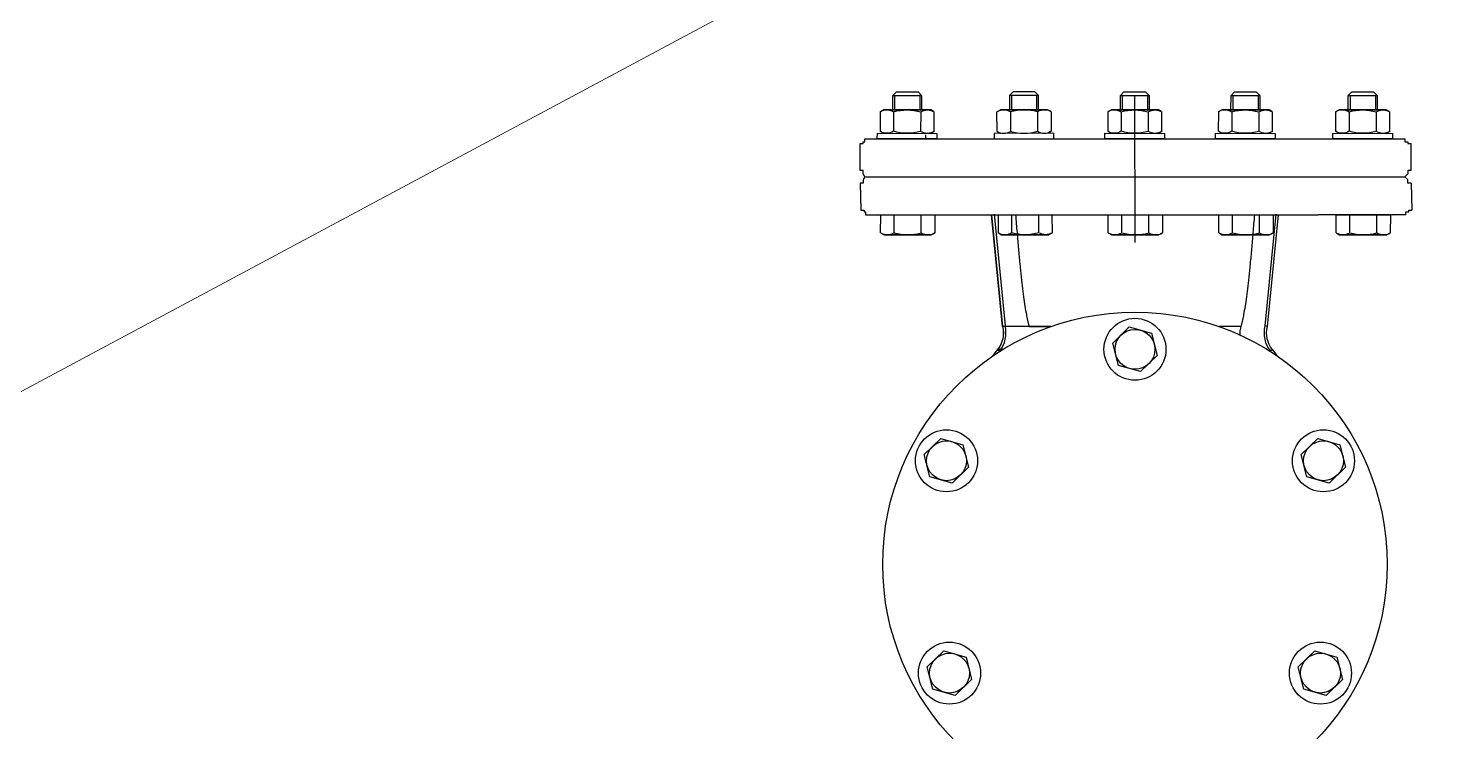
# Model space of a CAD drawing. Header units: millimetres. Extents: x -294625 to 2136527, y -251383 to 128331.
# Drawn here: x 1135859 to 1136385, y -216604 to -216341 of the extents above; entities that cross this region are included whole.
import ezdxf

# ---------------------------------------------------------------- set-up
doc = ezdxf.new("R2010")
doc.units = ezdxf.units.MM
doc.layers.add('H-N-FITTING-35', color=2, linetype='Continuous')
doc.layers.add('N3-NOTE', color=11, linetype='Continuous', lineweight=13)

# ---------------------------------------------------------------- blocks, each defined once
blk = doc.blocks.new('NUT')
at = {"linetype": 'Continuous'}
for p, q in [((-14.7, 12.08), (-13.1, 13)), ((-7.51, 1.11), (-7.51, 11.89)), ((7.51, 1.11), (7.51, 11.89)), ((14.7, 12.08), (13.1, 13)), ((-14.7, 0.92), (-13.1, 0)), ((14.7, 0.92), (13.1, 0))]:
    blk.add_line(p, q, dxfattribs=at)
blk.add_lwpolyline([(-16.5, 16), (-16.5, 13), (16.5, 13), (16.5, 16)], close=True)
for points in [[(-15, 1.11), (-15, 11.89)], [(-13.1, 13), (13.1, 13)], [(15, 11.89), (15, 1.11)], [(-13.1, 0), (13.1, 0)], [(13.1, 0), (-13.1, 0)]]:
    blk.add_lwpolyline(points, dxfattribs=at)
for centre, radius, start, end in [((-11.25, 6.1), 6.9, 57.08669, 122.91331), ((0, -13), 26, 73.22135, 106.77865), ((11.25, 6.1), 6.9, 57.08669, 122.91331), ((-11.25, 6.9), 6.9, 237.08669, 302.91331), ((0, 26), 26, 253.22135, 286.77865), ((11.25, 6.9), 6.9, 237.08669, 302.91331)]:
    blk.add_arc(centre, radius, start, end, dxfattribs=at)

msp = doc.modelspace()

# ---------------------------------------------------------------- linework, layer by layer
at = {"layer": 'H-N-FITTING-35', "ltscale": 1000}
for p, q in [((1136272.25, -216420.76), (1136272.08, -216365.91)), ((1136193.88, -216380.46), (1136193.88, -216381.93)), ((1136198.38, -216410.44), (1136176.15, -216410.39)), ((1136182.2, -216417.06), (1136182.21, -216410.4)), ((1136192.31, -216417.09), (1136192.32, -216410.43)), ((1136218.53, -216410.4, -0.88), (1136222.67, -216452.13, -0.88)), ((1136222.66, -216452.13, -0.88), (1136218.53, -216410.4, -0.88)), ((1136219.49, -216410.16, -0.88), (1136223.63, -216451.89, -0.88)), ((1136220.04, -216410.45), (1136242.26, -216410.39)), ((1136226.11, -216417.09), (1136226.09, -216410.43)), ((1136236.22, -216417.07), (1136236.2, -216410.41)), ((1136283.38, -216410.44), (1136261.16, -216410.39)), ((1136267.2, -216417.06), (1136267.22, -216410.4)), ((1136277.31, -216417.09), (1136277.33, -216410.43)), ((1136324.7, -216410.44), (1136302.48, -216410.39)), ((1136308.52, -216417.06), (1136308.54, -216410.4)), ((1136318.63, -216417.09), (1136318.64, -216410.43)), ((1136324.78, -216410.16, -0.88), (1136320.64, -216451.89, -0.88)), ((1136321.61, -216452.13, -0.88), (1136325.74, -216410.4, -0.88)), ((1136368.51, -216410.44), (1136346.28, -216410.39)), ((1136352.32, -216417.06), (1136352.34, -216410.4)), ((1136362.43, -216417.09), (1136362.45, -216410.43)), ((1136177.35, -216417.18), (1136178.43, -216417.8)), ((1136196.07, -216417.84), (1136178.43, -216417.8)), ((1136178.43, -216417.8), (1136196.07, -216417.84)), ((1136197.15, -216417.22), (1136196.07, -216417.84)), ((1136221.27, -216417.23), (1136222.34, -216417.85)), ((1136222.34, -216417.85), (1136239.99, -216417.8)), ((1136239.99, -216417.8), (1136222.34, -216417.85)), ((1136241.07, -216417.18), (1136239.99, -216417.8)), ((1136262.35, -216417.18), (1136263.43, -216417.8)), ((1136281.08, -216417.84), (1136263.43, -216417.8)), ((1136263.43, -216417.8), (1136281.08, -216417.84)), ((1136282.16, -216417.22), (1136281.08, -216417.84)), ((1136303.67, -216417.18), (1136304.75, -216417.8)), ((1136322.39, -216417.84), (1136304.75, -216417.8)), ((1136304.75, -216417.8), (1136322.39, -216417.84)), ((1136323.47, -216417.22), (1136322.39, -216417.84)), ((1136347.48, -216417.18), (1136348.55, -216417.8)), ((1136366.2, -216417.84), (1136348.55, -216417.8)), ((1136348.55, -216417.8), (1136366.2, -216417.84)), ((1136367.28, -216417.22), (1136366.2, -216417.84)), ((1136222.66, -216452.13, -0.88), (1136223.63, -216451.89, -0.88)), ((1136240.68, -216452.13, -0.88), (1136222.67, -216452.13, -0.88)), ((1136232.61, -216452.13, -0.88), (1136240.68, -216452.13, -0.88)), ((1136263.85, -216458.27, 2.42), (1136270.02, -216452.26, 2.42)), ((1136270.02, -216452.26, 2.42), (1136278.3, -216454.6, 2.42)), ((1136278.3, -216454.6, 2.42), (1136280.42, -216462.94, 2.42)), ((1136311.66, -216452.13, -0.88), (1136303.59, -216452.13, -0.88)), ((1136321.61, -216452.13, -0.88), (1136320.64, -216451.89, -0.88)), ((1136222.75, -216460.7, -0.88), (1136220.81, -216460.7, -0.88)), ((1136220.81, -216460.7, -0.88), (1136221.58, -216461.32, -0.88)), ((1136265.97, -216466.61, 2.42), (1136263.85, -216458.27, 2.42)), ((1136323.46, -216460.7, -0.88), (1136322.69, -216461.32, -0.88)), ((1136274.25, -216468.94, 2.42), (1136265.97, -216466.61, 2.42)), ((1136280.42, -216462.94, 2.42), (1136274.25, -216468.94, 2.42)), ((1136193.45, -216499.91, -0.88), (1136199.62, -216493.91, -0.88)), ((1136199.62, -216493.91, -0.88), (1136207.9, -216496.25, -0.88)), ((1136207.9, -216496.25, -0.88), (1136210.02, -216504.59, -0.88)), ((1136334.25, -216499.91, -0.88), (1136340.42, -216493.91, -0.88)), ((1136340.42, -216493.91, -0.88), (1136348.7, -216496.25, -0.88)), ((1136348.7, -216496.25, -0.88), (1136350.81, -216504.59, -0.88)), ((1136195.57, -216508.25, -0.88), (1136193.45, -216499.91, -0.88)), ((1136336.37, -216508.25, -0.88), (1136334.25, -216499.91, -0.88)), ((1136203.85, -216510.59, -0.88), (1136195.57, -216508.25, -0.88)), ((1136210.02, -216504.59, -0.88), (1136203.85, -216510.59, -0.88)), ((1136344.65, -216510.59, -0.88), (1136336.37, -216508.25, -0.88)), ((1136350.81, -216504.59, -0.88), (1136344.65, -216510.59, -0.88)), ((1136194.58, -216579.25, -0.88), (1136200.75, -216573.24, -0.88)), ((1136200.75, -216573.24, -0.88), (1136209.03, -216575.58, -0.88)), ((1136209.03, -216575.58, -0.88), (1136211.14, -216583.92, -0.88)), ((1136333.13, -216579.25, -0.88), (1136339.29, -216573.24, -0.88)), ((1136339.29, -216573.24, -0.88), (1136347.57, -216575.58, -0.88)), ((1136347.57, -216575.58, -0.88), (1136349.69, -216583.92, -0.88)), ((1136196.7, -216587.59, -0.88), (1136194.58, -216579.25, -0.88)), ((1136335.24, -216587.59, -0.88), (1136333.13, -216579.25, -0.88)), ((1136204.98, -216589.92, -0.88), (1136196.7, -216587.59, -0.88)), ((1136211.14, -216583.92, -0.88), (1136204.98, -216589.92, -0.88)), ((1136343.52, -216589.92, -0.88), (1136335.24, -216587.59, -0.88)), ((1136349.69, -216583.92, -0.88), (1136343.52, -216589.92, -0.88))]:
    msp.add_line(p, q, dxfattribs=at)
for points in [[(1136181.67, -216371.14), (1136181.68, -216365.76), (1136183.03, -216364.41), (1136191.11, -216364.43), (1136192.45, -216365.78), (1136192.44, -216371.17)], [(1136236.07, -216371.15), (1136236.06, -216365.76), (1136234.71, -216364.42), (1136226.63, -216364.44), (1136225.28, -216365.79), (1136225.3, -216371.17)], [(1136266.67, -216371.14), (1136266.68, -216365.76), (1136268.03, -216364.41), (1136276.12, -216364.43), (1136277.46, -216365.78), (1136277.45, -216371.17)], [(1136307.99, -216371.14), (1136308, -216365.76), (1136309.35, -216364.41), (1136317.43, -216364.43), (1136318.78, -216365.78), (1136318.76, -216371.17)], [(1136351.79, -216371.14), (1136351.81, -216365.76), (1136353.16, -216364.41), (1136361.24, -216364.43), (1136362.58, -216365.78), (1136362.57, -216371.17)]]:
    msp.add_lwpolyline(points, close=True, dxfattribs=at)
for points in [[(1136181.68, -216365.76), (1136192.45, -216365.78)], [(1136182.35, -216365.76), (1136182.34, -216371.14)], [(1136191.78, -216365.78), (1136191.77, -216371.17)], [(1136236.06, -216365.76), (1136225.28, -216365.79)], [(1136225.96, -216365.79), (1136225.97, -216371.17)], [(1136235.39, -216365.76), (1136235.4, -216371.15)], [(1136266.68, -216365.76), (1136277.46, -216365.78)], [(1136267.36, -216365.76), (1136267.34, -216371.14)], [(1136276.79, -216365.78), (1136276.77, -216371.17)], [(1136308, -216365.76), (1136318.78, -216365.78)], [(1136308.68, -216365.76), (1136308.66, -216371.14)], [(1136318.1, -216365.78), (1136318.09, -216371.17)], [(1136351.81, -216365.76), (1136362.58, -216365.78)], [(1136352.48, -216365.76), (1136352.47, -216371.14)], [(1136361.91, -216365.78), (1136361.9, -216371.17)]]:
    msp.add_lwpolyline(points, dxfattribs=at)
for points, elevation in [([(1136171.2, -216383.09), (1136171.2, -216381.92)], -0.61), ([(1136171.2, -216381.92), (1136171.2, -216381.92)], -0.61), ([(1136171.2, -216381.92), (1136205.69, -216381.92)], -0.61), ([(1136171.2, -216381.92), (1136372.89, -216381.92)], -0.61), ([(1136372.89, -216381.92), (1136372.89, -216381.92)], -0.61), ([(1136372.89, -216381.92), (1136372.89, -216381.92)], -0.61), ([(1136372.89, -216381.92), (1136372.89, -216383.09)], -0.61), ([(1136169.44, -216393.82), (1136169.44, -216383.68)], -0.61), ([(1136169.44, -216393.82), (1136169.44, -216383.68)], -0.61), ([(1136169.44, -216393.82), (1136169.44, -216383.68)], -0.61), ([(1136169.44, -216383.68), (1136169.44, -216383.68)], -0.61), ([(1136169.44, -216383.68), (1136170.61, -216383.68)], -0.61), ([(1136170.61, -216383.68), (1136170.61, -216383.09)], -0.61), ([(1136170.61, -216383.09), (1136170.61, -216383.09)], -0.61), ([(1136170.61, -216383.09), (1136170.61, -216383.09)], -0.61), ([(1136170.61, -216383.09), (1136170.61, -216383.09)], -0.61), ([(1136170.61, -216383.09), (1136171.2, -216383.09)], -0.61), ([(1136372.89, -216383.09), (1136374.06, -216383.09)], -0.61), ([(1136374.06, -216383.09), (1136374.06, -216383.09)], -0.61), ([(1136374.06, -216383.09), (1136374.06, -216383.09)], -0.61), ([(1136374.06, -216383.09), (1136374.06, -216383.09)], -0.61), ([(1136374.06, -216383.09), (1136374.06, -216383.68)], -0.61), ([(1136374.06, -216383.68), (1136375.23, -216383.68)], -0.61), ([(1136375.23, -216393.82), (1136375.23, -216383.68)], -0.61), ([(1136375.23, -216393.82), (1136375.23, -216383.68)], -0.61), ([(1136375.23, -216393.82), (1136375.23, -216383.68)], -0.61), ([(1136169.44, -216393.82), (1136169.44, -216393.24)], -0.61), ([(1136170.61, -216393.82), (1136169.44, -216393.82)], -0.61), ([(1136169.44, -216393.82), (1136169.44, -216393.82)], -0.61), ([(1136170.61, -216394.99), (1136170.61, -216393.82)], -0.61), ([(1136170.61, -216393.82), (1136170.61, -216393.82)], -0.61), ([(1136171.2, -216396.16), (1136170.61, -216394.99)], -0.61), ([(1136170.61, -216394.99), (1136170.61, -216394.99)], -0.61), ([(1136170.61, -216394.99), (1136170.61, -216394.99)], -0.61), ([(1136171.2, -216396.16), (1136170.61, -216397.33)], -0.61), ([(1136170.61, -216397.33), (1136170.61, -216397.33)], -0.61), ([(1136170.61, -216397.33), (1136170.61, -216397.33)], -0.61), ([(1136170.61, -216397.33), (1136170.61, -216398.5)], -0.61), ([(1136171.2, -216396.16), (1136171.2, -216396.16)], -0.61), ([(1136171.2, -216396.16), (1136171.2, -216396.16)], -0.61), ([(1136171.2, -216396.16), (1136372.89, -216396.16)], -0.61), ([(1136171.2, -216396.16), (1136372.89, -216396.16)], -0.61), ([(1136171.2, -216396.16), (1136372.89, -216396.16)], -0.61), ([(1136171.2, -216396.16), (1136171.2, -216396.16)], -0.61), ([(1136171.2, -216396.16), (1136171.2, -216396.16)], -0.61), ([(1136171.2, -216396.16), (1136372.89, -216396.16)], -0.61), ([(1136171.2, -216396.16), (1136372.89, -216396.16)], -0.61), ([(1136171.2, -216396.16), (1136372.89, -216396.16)], -0.61), ([(1136374.06, -216394.99), (1136372.89, -216396.16)], -0.61), ([(1136372.89, -216396.16), (1136372.89, -216396.16)], -0.61), ([(1136374.06, -216397.33), (1136372.89, -216396.16)], -0.61), ([(1136372.89, -216396.16), (1136372.89, -216396.16)], -0.61), ([(1136375.23, -216393.82), (1136374.06, -216393.82)], -0.61), ([(1136374.06, -216393.82), (1136374.06, -216394.99)], -0.61), ([(1136374.06, -216394.99), (1136374.06, -216394.99)], -0.61), ([(1136374.06, -216394.99), (1136374.06, -216394.99)], -0.61), ([(1136374.06, -216394.99), (1136374.06, -216394.99)], -0.61), ([(1136374.06, -216398.5), (1136374.06, -216397.33)], -0.61), ([(1136374.06, -216397.33), (1136374.06, -216397.33)], -0.61), ([(1136374.06, -216397.33), (1136374.06, -216397.33)], -0.61), ([(1136374.06, -216397.33), (1136374.06, -216397.33)], -0.61), ([(1136375.23, -216393.82), (1136375.23, -216393.82)], -0.61), ([(1136375.23, -216393.82), (1136375.23, -216393.82)], -0.61), ([(1136169.44, -216398.5), (1136169.78, -216408.66)], -0.61), ([(1136169.44, -216398.5), (1136169.78, -216408.66)], -0.61), ([(1136169.44, -216398.5), (1136169.78, -216408.66)], -0.61), ([(1136170.61, -216398.5), (1136169.44, -216398.5)], -0.61), ([(1136169.44, -216398.5), (1136169.44, -216398.5)], -0.61), ([(1136169.44, -216398.5), (1136169.44, -216399.09)], -0.61), ([(1136170.61, -216398.5), (1136170.61, -216398.5)], -0.61), ([(1136375.23, -216398.5), (1136374.06, -216398.5)], -0.61), ([(1136375.23, -216398.5), (1136375.57, -216408.66)], -0.61), ([(1136375.23, -216398.5), (1136375.57, -216408.66)], -0.61), ([(1136375.23, -216398.5), (1136375.57, -216408.66)], -0.61), ([(1136375.23, -216398.5), (1136375.23, -216398.5)], -0.61), ([(1136375.23, -216398.5), (1136375.23, -216398.5)], -0.61), ([(1136169.78, -216408.66), (1136169.78, -216408.66)], -0.61), ([(1136169.78, -216408.66), (1136170.95, -216408.66)], -0.61), ([(1136170.95, -216408.66), (1136170.95, -216409.24)], -0.61), ([(1136374.4, -216409.24), (1136374.4, -216408.66)], -0.61), ([(1136374.4, -216408.66), (1136375.57, -216408.66)], -0.61), ([(1136170.95, -216409.24), (1136170.95, -216409.24)], -0.61), ([(1136170.95, -216409.24), (1136170.95, -216409.24)], -0.61), ([(1136170.95, -216409.24), (1136170.95, -216409.24)], -0.61), ([(1136170.95, -216409.24), (1136171.53, -216409.24)], -0.61), ([(1136171.53, -216409.24), (1136171.53, -216410.41)], -0.61), ([(1136171.53, -216410.41), (1136171.53, -216410.41)], -0.61), ([(1136171.53, -216410.41), (1136206.02, -216410.41)], -0.61), ([(1136171.53, -216410.41), (1136206.02, -216410.41)], -0.61), ([(1136171.53, -216410.41), (1136340.49, -216410.41)], -0.61), ([(1136177.15, -216417.05), (1136177.16, -216410.39)], 0), ([(1136177.16, -216410.39), (1136197.37, -216410.44)], 0), ([(1136197.37, -216410.44), (1136197.35, -216417.1)], 0), ([(1136241.25, -216410.39), (1136221.05, -216410.44)], 0), ([(1136221.05, -216410.44), (1136221.06, -216417.11)], 0), ([(1136241.27, -216417.05), (1136241.25, -216410.39)], 0), ([(1136262.15, -216417.05), (1136262.17, -216410.39)], 0), ([(1136262.17, -216410.39), (1136282.37, -216410.44)], 0), ([(1136282.37, -216410.44), (1136282.36, -216417.1)], 0), ([(1136303.47, -216417.05), (1136303.49, -216410.39)], 0), ([(1136303.49, -216410.39), (1136323.69, -216410.44)], 0), ([(1136323.69, -216410.44), (1136323.68, -216417.1)], 0), ([(1136373.23, -216410.41), (1136340.49, -216410.41)], -0.61), ([(1136373.23, -216410.41), (1136340.49, -216410.41)], -0.61), ([(1136373.23, -216410.41), (1136340.49, -216410.41)], -0.61), ([(1136347.28, -216417.05), (1136347.29, -216410.39)], 0), ([(1136347.29, -216410.39), (1136367.5, -216410.44)], 0), ([(1136367.5, -216410.44), (1136367.48, -216417.1)], 0), ([(1136373.23, -216410.41), (1136373.23, -216409.24)], -0.61), ([(1136373.23, -216409.24), (1136374.4, -216409.24)], -0.61), ([(1136373.23, -216410.41), (1136373.23, -216410.41)], -0.61), ([(1136373.23, -216410.41), (1136373.23, -216410.41)], -0.61), ([(1136374.4, -216409.24), (1136374.4, -216409.24)], -0.61), ([(1136374.4, -216409.24), (1136374.4, -216409.24)], -0.61), ([(1136374.4, -216409.24), (1136374.4, -216409.24)], -0.61)]:
    msp.add_lwpolyline(points, dxfattribs=dict(at, elevation=elevation))
for centre, radius in [((1136272.13, -216540.93, -0.88), 94.21), ((1136272.13, -216460.6, 2.42), 11.58), ((1136272.13, -216460.6, 2.42), 7.45), ((1136201.74, -216502.25, -0.88), 11.58), ((1136342.53, -216502.25, -0.88), 11.58), ((1136201.74, -216502.25, -0.88), 7.45), ((1136342.53, -216502.25, -0.88), 7.45), ((1136202.86, -216581.58, -0.88), 11.58), ((1136341.41, -216581.58, -0.88), 11.58), ((1136202.86, -216581.58, -0.88), 7.45), ((1136341.41, -216581.58, -0.88), 7.45)]:
    msp.add_circle(centre, radius, dxfattribs=at)
at = {"layer": 'H-N-FITTING-35', "ltscale": 1000, "extrusion": (0, 0, -1)}
for centre, radius, start, end in [((-1136213.05, -216454.53, 0.88), 9.92, 165.9638, 218.4847), ((-1136213.04, -216454.53, 0.88), 9.92, 165.9638, 218.4847), ((-1136331.23, -216454.53, 0.88), 9.92, 321.5153, 14.0362), ((-1136321.72, -216540.93, 0.88), 127.92, 38.3535, 38.4847), ((-1136222.55, -216540.93, 0.88), 127.92, 141.5153, 141.6465)]:
    msp.add_arc(centre, radius, start, end, dxfattribs=at)
at = {"layer": 'H-N-FITTING-35', "ltscale": 1000}
for centre, radius, start, end in [((1136213.04, -216454.53, -0.88), 10.91, 321.5153, 14.0362), ((1136331.23, -216454.53, -0.88), 10.91, 165.9638, 218.4847), ((1136321.72, -216540.93, -0.88), 128.91, 141.5153, 142.9479), ((1136321.72, -216540.93, -0.88), 128.91, 141.5153, 142.9458), ((1136222.55, -216540.93, -0.88), 128.91, 37.0521, 38.4847)]:
    msp.add_arc(centre, radius, start, end, dxfattribs=at)
for centre, major_axis, start_param, end_param in [((1136179.68, -216413.16), (-3.28, -3.28), 0.208471, 1.357363), ((1136187.29, -216400.31), (12.38, -12.38), -1.080722, -0.495036), ((1136194.84, -216413.2), (-3.28, -3.28), 0.208471, 1.357363), ((1136264.69, -216413.16), (-3.28, -3.28), 0.208471, 1.357363), ((1136272.3, -216400.31), (12.38, -12.38), -1.080722, -0.495036), ((1136279.84, -216413.2), (-3.28, -3.28), 0.208471, 1.357363), ((1136306, -216413.16), (-3.28, -3.28), 0.208471, 1.357363), ((1136313.62, -216400.31), (12.38, -12.38), -1.080722, -0.495036), ((1136321.16, -216413.2), (-3.28, -3.28), 0.208471, 1.357363), ((1136349.81, -216413.16), (-3.28, -3.28), 0.208471, 1.357363), ((1136357.42, -216400.31), (12.38, -12.38), -1.080722, -0.495036), ((1136364.97, -216413.2), (-3.28, -3.28), 0.208471, 1.357363)]:
    msp.add_ellipse(centre, major_axis=major_axis, ratio=1, start_param=start_param, end_param=end_param, dxfattribs=at)
at = {"layer": 'H-N-FITTING-35', "ltscale": 1000, "extrusion": (0, 0, -1)}
for centre, major_axis, start_param, end_param in [((1136223.58, -216413.2), (-3.28, -3.28), -1.362436, -0.213545), ((1136231.12, -216400.32), (12.38, -12.38), 0.489963, 1.075649), ((1136238.73, -216413.16), (-3.28, -3.28), -1.362436, -0.213545)]:
    msp.add_ellipse(centre, major_axis=major_axis, ratio=1, start_param=start_param, end_param=end_param, dxfattribs=at)
at = {"layer": 'H-N-FITTING-35', "ltscale": 1000}
for points in [[(1136227.55, -216410.4, -0.88), (1136230.18, -216444.36, -0.88), (1136232.61, -216452.13, -0.88)], [(1136316.72, -216410.4, -0.88), (1136314.09, -216444.36, -0.88), (1136311.66, -216452.13, -0.88)]]:
    msp.add_rational_spline(points, [1, 1.00120837924, 1], degree=2, dxfattribs=at)
msp.add_open_spline([(1136311.66, -216452.13, -0.88), (1136311.6, -216452.32, -0.88), (1136311.55, -216452.52, -0.88), (1136311.43, -216453.03, -0.88), (1136311.37, -216453.34, -0.88), (1136311.31, -216453.95, -0.88), (1136311.29, -216454.25, -0.88), (1136311.29, -216454.77, -0.88), (1136311.3, -216455.01, -0.88), (1136311.32, -216455.26, -0.88)], degree=3, knots=[29.776403, 29.776403, 29.776403, 29.776403, 30.354651, 30.354651, 31.221778, 31.221778, 32.088904, 32.088904, 32.800462, 32.800462, 32.800462, 32.800462], dxfattribs=at)
at = {"layer": 'N3-NOTE'}
msp.add_line((1136660.46, -216045.45), (1133860.46, -217545.45), dxfattribs=at)

# ---------------------------------------------------------------- block references
at = {"layer": 'H-N-FITTING-35', "ltscale": 1000}
for p, xscale, yscale, zscale, rotation in [((1136187.05, -216371.16), -0.673465792321652, 0.6734657923169867, 0.6734657923204821, 179.8578430375434), ((1136230.69, -216371.16), 0.6734657923049968, 0.6734657923049968, 0.6734657923049968, 180.1485151826639), ((1136272.06, -216371.16), -0.673465792321652, 0.6734657923169867, 0.6734657923204821, 179.8578430375434), ((1136313.38, -216371.16), -0.673465792321652, 0.6734657923169867, 0.6734657923204821, 179.8578430375434), ((1136357.18, -216371.16), -0.673465792321652, 0.6734657923169867, 0.6734657923204821, 179.8578430375434)]:
    msp.add_blockref('NUT', p, dxfattribs=dict(at, xscale=xscale, yscale=yscale, zscale=zscale, rotation=rotation))

doc.saveas('drawing.dxf')
